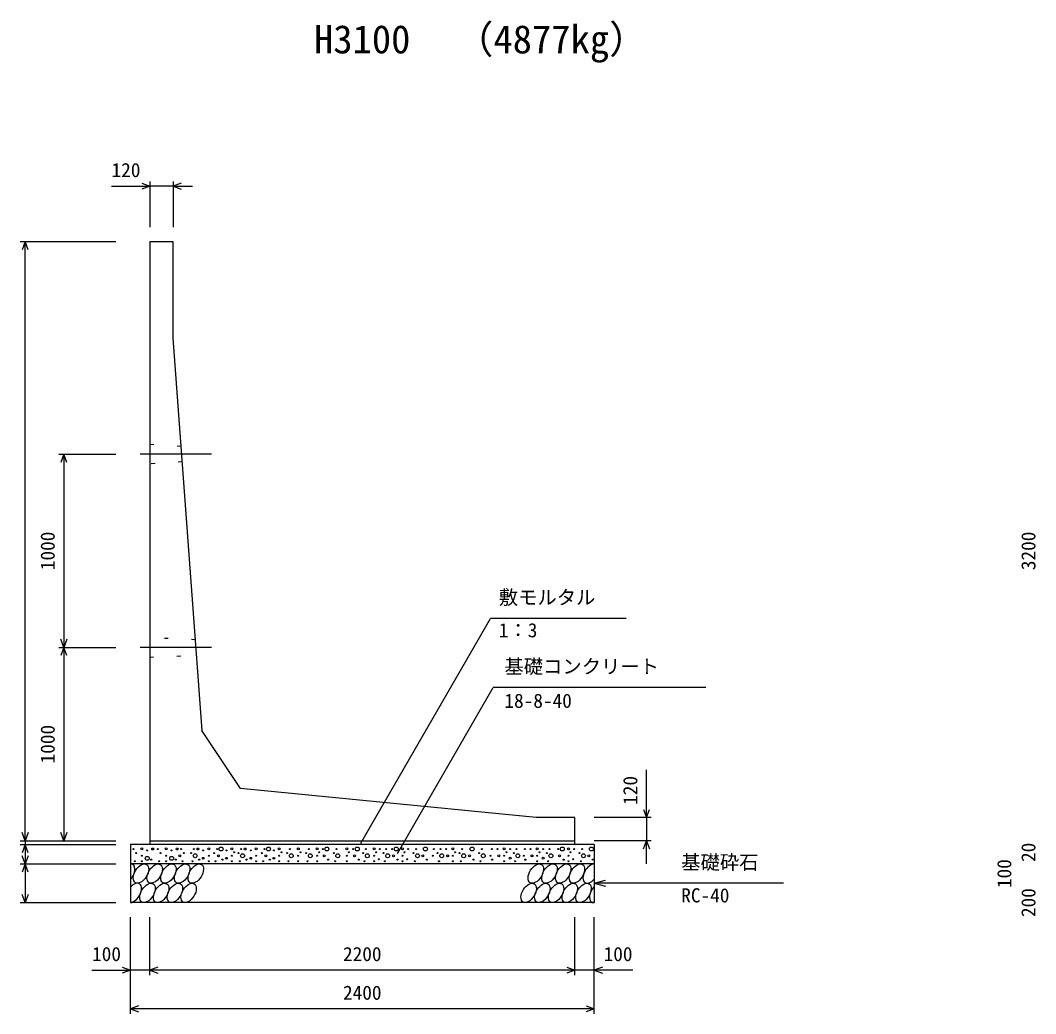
# Model space of a CAD drawing. Units: millimetres, scale not verified. Extents: x -67200 to 67200, y -23760 to 23760.
# Drawn here: x 8091 to 13345, y -13301 to -8160 of the extents above; entities that cross this region are included whole.
import ezdxf
from ezdxf.enums import TextEntityAlignment as Align

# ---------------------------------------------------------------- set-up
doc = ezdxf.new("R2010")
doc.units = ezdxf.units.MM
doc.header["$LTSCALE"] = 80
doc.linetypes.add('CHAIN1', pattern=[8, 5, -1, 1, -1])
doc.linetypes.add('DOTTED', pattern=[1.75, 0.25, -1.5])
for name, color, linetype, lineweight in [('0-0_CENTER', 7, 'CHAIN1', 25), ('0-1_DIM', 7, 'Continuous', 25), ('0-3_HATCH', 6, 'Continuous', 25), ('0-6_OUTLINE', 1, 'Continuous', 25), ('0-7_OUTLINE2', 4, 'DOTTED', 25), ('0-8_TXT', 7, 'Continuous', 25)]:
    doc.layers.add(name, color=color, linetype=linetype, lineweight=lineweight)
doc.styles.add('ＭＳ ゴシック', font='')
doc.styles.get('ＭＳ ゴシック').set_extended_font_data('MS Gothic')

msp = doc.modelspace()

# ---------------------------------------------------------------- linework, layer by layer
at = {"layer": '0-0_CENTER'}
for p, q in [((9081, -10405.79), (8711.81, -10405.79)), ((9081, -11405.79), (8711.81, -11405.79))]:
    msp.add_line(p, q, dxfattribs=at)
at = {"layer": '0-1_DIM'}
for p, q in [((8562.06, -9018.9), (8761.61, -9018.9)), ((8761.61, -8993.9), (8761.61, -9230.79)), ((8881.61, -9018.9), (8761.61, -9018.9)), ((8881.61, -8993.9), (8881.61, -9230.79)), ((8881.61, -9018.9), (8981.61, -9018.9)), ((8090.89, -9305.79), (8585.89, -9305.79)), ((8115.89, -12405.79), (8115.89, -9305.79)), ((8290.89, -10405.79), (8585.89, -10405.79)), ((8315.89, -10405.79), (8315.89, -11405.79)), ((9853.02, -12417.69), (10524.29, -11255.01)), ((11226.71, -11255.01), (10524.29, -11255.01)), ((8290.89, -11405.79), (8585.89, -11405.79)), ((8315.89, -11405.79), (8315.89, -12405.79)), ((10042.51, -12472.08), (10538.77, -11612.52)), ((11638.32, -11612.52), (10538.77, -11612.52)), ((11330.89, -12285.79), (11330.89, -12038.1)), ((11355.89, -12285.79), (11060.89, -12285.79)), ((11330.89, -12285.79), (11330.89, -12405.79)), ((8090.89, -12405.79), (8585.89, -12405.79)), ((8090.89, -12425.79), (8585.89, -12425.79)), ((8115.89, -12405.79), (8115.89, -12425.79)), ((8115.89, -12425.79), (8115.89, -12525.79)), ((11355.89, -12405.79), (11060.89, -12405.79)), ((11330.89, -12525.79), (11330.89, -12405.79)), ((8090.89, -12525.79), (8585.89, -12525.79)), ((8115.89, -12525.79), (8115.89, -12725.79)), ((11060.89, -12625.79), (11118.85, -12610.26)), ((12041.21, -12625.79), (11060.89, -12625.79)), ((11060.89, -12625.79), (11118.85, -12641.32)), ((8090.89, -12725.79), (8585.89, -12725.79)), ((8660.89, -13300.79), (8660.89, -12800.79)), ((8760.89, -13100.79), (8760.89, -12800.79)), ((10960.89, -13100.79), (10960.89, -12800.79)), ((10960.89, -13100.79), (10960.89, -12800.79)), ((11060.89, -13300.79), (11060.89, -12800.79)), ((8461.35, -13075.79), (8660.89, -13075.79)), ((8760.89, -13075.79), (8660.89, -13075.79)), ((10960.89, -13075.79), (8760.89, -13075.79)), ((11060.89, -13075.79), (10960.89, -13075.79)), ((11260.44, -13075.79), (11060.89, -13075.79)), ((11060.89, -13275.79), (8660.89, -13275.79))]:
    msp.add_line(p, q, dxfattribs=at)
for points in [[(8719.32, -9003.51), (8761.61, -9018.9), (8719.32, -9034.29)], [(8923.89, -9003.51), (8881.61, -9018.9), (8923.89, -9034.29)], [(8131.28, -9348.08), (8115.89, -9305.79), (8100.5, -9348.08)], [(8331.28, -10448.08), (8315.89, -10405.79), (8300.5, -10448.08)], [(8331.28, -11363.51), (8315.89, -11405.79), (8300.5, -11363.51)], [(8331.28, -11448.08), (8315.89, -11405.79), (8300.5, -11448.08)], [(11315.5, -12243.51), (11330.89, -12285.79), (11346.28, -12243.51)], [(8131.28, -12363.51), (8115.89, -12405.79), (8100.5, -12363.51)], [(8331.28, -12363.51), (8315.89, -12405.79), (8300.5, -12363.51)], [(8131.28, -12468.08), (8115.89, -12425.79), (8100.5, -12468.08)], [(11315.5, -12448.08), (11330.89, -12405.79), (11346.28, -12448.08)], [(8131.28, -12483.51), (8115.89, -12525.79), (8100.5, -12483.51)], [(8131.28, -12568.08), (8115.89, -12525.79), (8100.5, -12568.08)], [(8131.28, -12683.51), (8115.89, -12725.79), (8100.5, -12683.51)], [(8618.61, -13060.4), (8660.89, -13075.79), (8618.61, -13091.18)], [(8803.18, -13060.4), (8760.89, -13075.79), (8803.18, -13091.18)], [(10918.61, -13060.4), (10960.89, -13075.79), (10918.61, -13091.18)], [(11103.18, -13060.4), (11060.89, -13075.79), (11103.18, -13091.18)], [(8703.18, -13260.4), (8660.89, -13275.79), (8703.18, -13291.18)], [(11018.61, -13260.4), (11060.89, -13275.79), (11018.61, -13291.18)]]:
    msp.add_lwpolyline(points, dxfattribs=at)
at = {"layer": '0-3_HATCH'}
for centre, radius in [((8676.86, -12448.62), 2.5), ((8719.75, -12447.74), 5), ((8747.79, -12455.62), 2.5), ((8775.83, -12448.62), 5), ((8802.97, -12448.62), 2.5), ((8845.86, -12447.74), 5), ((8873.9, -12455.62), 2.5), ((8901.93, -12448.62), 5), ((8922.97, -12448.62), 2.5), ((8988.82, -12448.62), 2.5), ((9009.85, -12448.62), 5), ((9037.89, -12455.62), 2.5), ((9065.93, -12447.74), 5), ((9108.82, -12448.62), 2.5), ((9129.85, -12448.62), 10), ((9157.89, -12455.62), 2.5), ((9185.93, -12447.74), 5), ((9234.04, -12448.62), 2.5), ((9255.08, -12448.62), 5), ((9283.11, -12455.62), 2.5), ((9311.15, -12447.74), 5), ((9354.04, -12448.62), 2.5), ((9375.08, -12448.62), 10), ((9403.11, -12455.62), 2.5), ((9431.15, -12447.74), 5), ((9485.97, -12448.62), 2.5), ((9529.59, -12447.74), 5), ((9584.41, -12448.62), 2.5), ((9626.58, -12447.74), 5), ((9656.28, -12448.62), 2.5), ((9677.31, -12448.62), 10), ((9726.68, -12448.62), 2.5), ((9779.97, -12447.74), 5), ((9813.94, -12448.62), 2.5), ((9834.97, -12448.62), 10), ((9879.65, -12448.62), 2.5), ((9921.83, -12447.74), 5), ((9951.53, -12448.62), 2.5), ((9984.78, -12448.62), 2.5), ((10015.57, -12448.62), 2.5), ((10036.6, -12448.62), 10), ((10068.36, -12447.74), 5), ((10098.06, -12448.62), 2.5), ((10139.07, -12448.62), 2.5), ((10187.23, -12448.62), 10), ((10231.32, -12448.62), 2.5), ((10264.57, -12448.62), 2.5), ((10295.36, -12448.62), 2.5), ((10329.77, -12447.74), 5), ((10378.24, -12448.62), 2.5), ((10428.88, -12448.62), 10), ((10479.52, -12448.62), 2.5), ((10530.98, -12448.62), 2.5), ((10560.36, -12448.62), 2.5), ((10594.76, -12447.74), 5), ((10625.07, -12448.62), 2.5), ((10658.3, -12448.62), 2.5), ((10702.47, -12448.62), 2.5), ((10731.84, -12448.62), 2.5), ((10766.25, -12447.74), 5), ((10796.56, -12448.62), 2.5), ((10829.79, -12448.62), 2.5), ((10874.69, -12448.62), 2.5), ((10895.72, -12448.62), 10), ((10927.49, -12447.74), 5), ((10957.19, -12448.62), 2.5), ((10998.2, -12448.62), 2.5), ((11046.36, -12448.62), 10), ((8690.88, -12469.63), 2.5), ((8719.75, -12483.63), 2.5), ((8747.79, -12496.77), 10), ((8768.82, -12503.77), 2.5), ((8816.98, -12469.63), 2.5), ((8845.86, -12483.63), 2.5), ((8873.9, -12496.77), 10), ((8894.93, -12503.77), 2.5), ((8915.95, -12483.63), 5), ((8936.98, -12469.63), 2.5), ((8974.8, -12469.63), 2.5), ((8995.83, -12483.63), 10), ((9016.86, -12503.77), 2.5), ((9037.89, -12496.77), 5), ((9065.93, -12483.63), 2.5), ((9094.8, -12469.63), 2.5), ((9115.83, -12483.63), 5), ((9136.86, -12503.77), 2.5), ((9157.89, -12496.77), 5), ((9185.93, -12483.63), 2.5), ((9197.27, -12465.31), 2.5), ((9220.03, -12469.63), 2.5), ((9241.06, -12483.63), 10), ((9262.08, -12503.77), 2.5), ((9283.11, -12496.77), 5), ((9311.15, -12483.63), 2.5), ((9340.03, -12469.63), 2.5), ((9361.06, -12483.63), 5), ((9382.08, -12503.77), 2.5), ((9403.11, -12496.77), 5), ((9431.15, -12483.63), 2.5), ((9442.49, -12465.31), 2.5), ((9471.95, -12469.63), 2.5), ((9492.98, -12483.63), 10), ((9529.59, -12483.63), 2.5), ((9540.93, -12465.31), 2.5), ((9570.39, -12469.63), 2.5), ((9591.42, -12483.63), 10), ((9626.58, -12483.63), 2.5), ((9637.92, -12465.31), 2.5), ((9663.29, -12483.63), 5), ((9684.32, -12503.77), 2.5), ((9712.66, -12469.63), 2.5), ((9733.69, -12483.63), 10), ((9779.97, -12483.63), 2.5), ((9791.31, -12465.31), 2.5), ((9820.95, -12483.63), 5), ((9841.98, -12503.77), 2.5), ((9865.64, -12469.63), 2.5), ((9886.67, -12483.63), 10), ((9921.83, -12483.63), 2.5), ((9933.17, -12465.31), 2.5), ((9946.49, -12501.98), 2.5), ((9970.76, -12469.63), 2.5), ((9991.79, -12483.63), 10), ((10022.58, -12483.63), 5), ((10043.61, -12503.77), 2.5), ((10068.36, -12483.63), 2.5), ((10079.7, -12465.31), 2.5), ((10093.02, -12501.98), 2.5), ((10125.06, -12469.63), 2.5), ((10146.09, -12483.63), 10), ((10173.21, -12483.63), 5), ((10194.24, -12503.77), 2.5), ((10224.89, -12483.63), 2.5), ((10250.55, -12469.63), 2.5), ((10271.58, -12483.63), 10), ((10302.37, -12483.63), 5), ((10329.77, -12483.63), 2.5), ((10341.11, -12465.31), 2.5), ((10364.23, -12469.63), 2.5), ((10385.26, -12483.63), 10), ((10414.86, -12483.63), 5), ((10435.89, -12503.77), 2.5), ((10465.5, -12469.63), 2.5), ((10486.53, -12483.63), 10), ((10524.55, -12483.63), 2.5), ((10532.89, -12503.77), 2.5), ((10567.37, -12483.63), 5), ((10594.76, -12483.63), 2.5), ((10606.1, -12465.31), 2.5), ((10625.24, -12495.92), 5), ((10644.28, -12469.63), 2.5), ((10665.31, -12483.63), 10), ((10696.04, -12483.63), 2.5), ((10704.38, -12503.77), 2.5), ((10738.85, -12483.63), 5), ((10766.25, -12483.63), 2.5), ((10777.59, -12465.31), 2.5), ((10796.72, -12495.92), 5), ((10815.77, -12469.63), 2.5), ((10836.8, -12483.63), 10), ((10881.7, -12483.63), 5), ((10902.73, -12503.77), 2.5), ((10927.49, -12483.63), 2.5), ((10938.83, -12465.31), 2.5), ((10952.15, -12501.98), 2.5), ((10984.18, -12469.63), 2.5), ((11005.21, -12483.63), 10), ((11032.34, -12483.63), 5), ((11053.37, -12503.77), 2.5), ((8683.87, -12511.65), 2.5), ((8719.75, -12511.65), 2.5), ((8809.97, -12511.65), 2.5), ((8845.86, -12511.65), 2.5), ((8929.97, -12511.65), 2.5), ((8981.81, -12511.65), 2.5), ((9065.93, -12511.65), 2.5), ((9101.81, -12511.65), 2.5), ((9185.93, -12511.65), 2.5), ((9227.04, -12511.65), 2.5), ((9311.15, -12511.65), 2.5), ((9347.04, -12511.65), 2.5), ((9431.15, -12511.65), 2.5), ((9478.96, -12511.65), 2.5), ((9529.59, -12511.65), 2.5), ((9577.4, -12511.65), 2.5), ((9626.58, -12511.65), 2.5), ((9719.67, -12511.65), 2.5), ((9779.97, -12511.65), 2.5), ((9872.65, -12511.65), 2.5), ((9921.83, -12511.65), 2.5), ((9977.77, -12511.65), 2.5), ((10068.36, -12511.65), 2.5), ((10132.07, -12511.65), 2.5), ((10257.56, -12511.65), 2.5), ((10329.77, -12511.65), 2.5), ((10371.24, -12511.65), 2.5), ((10472.51, -12511.65), 2.5), ((10594.76, -12511.65), 2.5), ((10651.29, -12511.65), 2.5), ((10766.25, -12511.65), 2.5), ((10822.78, -12511.65), 2.5), ((10927.49, -12511.65), 2.5), ((10991.19, -12511.65), 2.5)]:
    msp.add_circle(centre, radius, dxfattribs=at)
for centre, start_param, end_param in [((8644.41, -12575.81), 4.385593, 6.6745444), ((11042.42, -12575.81), 0.3357715, 4.4411806), ((8678.17, -12675.79), 3.5111464, 7.548991), ((11076.18, -12675.79), 1.2110787, 3.5658734)]:
    msp.add_ellipse(centre, major_axis=(29.09, 47.08), ratio=0.5792, start_param=start_param, end_param=end_param, dxfattribs=at)
for centre in [(8715.35, -12575.81), (8786.3, -12575.81), (8857.24, -12575.81), (8928.19, -12575.81), (8999.13, -12575.81), (10758.63, -12575.81), (10829.58, -12575.81), (10900.52, -12575.81), (10971.47, -12575.81), (8749.11, -12675.79), (8820.06, -12675.79), (8891, -12675.79), (8961.95, -12675.79), (10721.45, -12675.79), (10792.39, -12675.79), (10863.34, -12675.79), (10934.29, -12675.79), (11005.23, -12675.79)]:
    msp.add_ellipse(centre, major_axis=(29.09, 47.08), ratio=0.5792, dxfattribs=at)
at = {"layer": '0-6_OUTLINE'}
for p, q in [((8760.89, -9305.79), (8880.89, -9305.79)), ((8760.89, -9305.79), (8760.89, -12425.79)), ((8880.89, -9305.79), (8880.89, -9805.79)), ((8880.89, -9805.79), (9030.89, -11835.79)), ((9230.89, -12135.79), (9030.89, -11835.79)), ((10760.89, -12285.79), (9230.89, -12135.79)), ((8760.89, -12405.79), (10960.89, -12405.79)), ((11060.89, -12425.79), (11060.89, -12725.79)), ((11060.89, -12525.79), (8660.89, -12525.79)), ((11060.89, -12725.79), (8660.89, -12725.79))]:
    msp.add_line(p, q, dxfattribs=at)
for points in [[(10960.89, -12425.79), (10960.89, -12285.79), (10760.89, -12285.79)], [(11060.89, -12425.79), (8660.89, -12425.79), (8660.89, -12725.79)]]:
    msp.add_lwpolyline(points, dxfattribs=at)
at = {"layer": '0-7_OUTLINE2'}
for p, q in [((8922.27, -10365.79), (8760.89, -10355.2)), ((8928.18, -10445.79), (8760.89, -10455.79)), ((8996.16, -11365.79), (8760.89, -11355.79)), ((8760.89, -11455.79), (9002.08, -11445.79))]:
    msp.add_line(p, q, dxfattribs=at)

# ---------------------------------------------------------------- texts
at = {"layer": '0-1_DIM', "style": 'ＭＳ ゴシック'}
for s, p in [('120', (8562.97, -8993.9)), ('敷モルタル', (10567.14, -11205.01)), ('1：3', (10567.14, -11375.13)), ('基礎コンクリート', (10596.03, -11562.52)), ('18-8-40', (10596.03, -11740.15)), ('基礎砕石', (11511.15, -12575.79)), ('RC-40', (11511.15, -12747.17)), ('100', (8462.25, -13050.79)), ('2200', (9760.89, -13050.79)), ('100', (11109.53, -13050.79)), ('2400', (9760.89, -13250.79))]:
    msp.add_text(s, height=73.31, dxfattribs=at).set_placement(p, align=Align.BOTTOM_LEFT)
for s, p in [('1000', (8290.89, -11005.79)), ('3200', (13366.25, -11005.79)), ('1000', (8290.89, -12005.79)), ('120', (11305.89, -12220.15)), ('20', (13366.25, -12515.73)), ('100', (13241.25, -12650.79)), ('200', (13366.25, -12800.79))]:
    msp.add_text(s, height=73.31, rotation=90, dxfattribs=at).set_placement(p, align=Align.BOTTOM_LEFT)
at = {"layer": '0-8_TXT', "style": 'ＭＳ ゴシック'}
for s, p in [('H3100', (9610.89, -8375.55)), ('（4877kg）', (10339.51, -8375.55))]:
    msp.add_text(s, height=146.6, dxfattribs=at).set_placement(p, align=Align.BOTTOM_LEFT)

doc.saveas('drawing.dxf')
